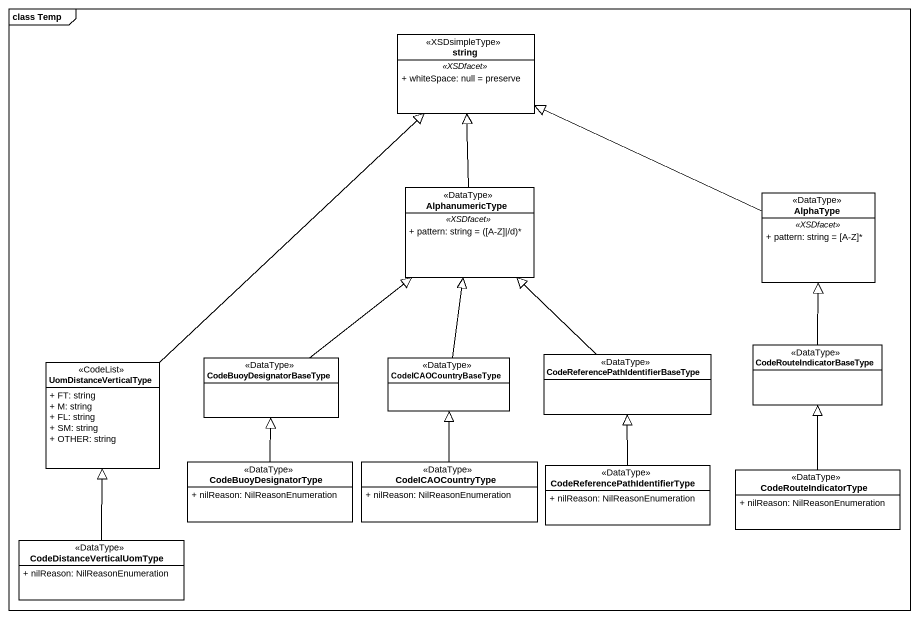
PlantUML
@startuml
mainframe class Temp
hide circle
hide empty members
skinparam classAttributeIconSize 0
class string <<XSDsimpleType>> {
  .. <<XSDfacet>> ..
  + whiteSpace: null = preserve
}
class AlphanumericType <<DataType>> {
  .. <<XSDfacet>> ..
  {field} + pattern: string = ([A-Z]|/d)*
}
class AlphaType <<DataType>> {
  .. <<XSDfacet>> ..
  + pattern: string = [A-Z]*
}
class UomDistanceVerticalType <<CodeList>> {
  + FT: string
  + M: string
  + FL: string
  + SM: string
  + OTHER: string
}
class CodeBuoyDesignatorBaseType <<DataType>>
class CodeICAOCountryBaseType <<DataType>>
class "CodeReferencePathIdentifierBaseType" as CodeReferencePathIdentifierB <<DataType>>
class CodeRouteIndicatorBaseType <<DataType>>
class CodeBuoyDesignatorType <<DataType>> {
  + nilReason: NilReasonEnumeration
}
class CodeICAOCountryType <<DataType>> {
  + nilReason: NilReasonEnumeration
}
class "CodeReferencePathIdentifierType" as CodeReferencePathIdentifierT <<DataType>> {
  + nilReason: NilReasonEnumeration
}
class CodeRouteIndicatorType <<DataType>> {
  + nilReason: NilReasonEnumeration
}
class CodeDistanceVerticalUomType <<DataType>> {
  + nilReason: NilReasonEnumeration
}
AlphanumericType -up-|> string
AlphaType -left-|> string
UomDistanceVerticalType -up-|> string
CodeBuoyDesignatorBaseType -up-|> AlphanumericType
CodeICAOCountryBaseType -up-|> AlphanumericType
CodeReferencePathIdentifierB -up-|> AlphanumericType
CodeRouteIndicatorBaseType -up-|> AlphaType
CodeBuoyDesignatorType -up-|> CodeBuoyDesignatorBaseType
CodeICAOCountryType -up-|> CodeICAOCountryBaseType
CodeReferencePathIdentifierT -up-|> CodeReferencePathIdentifierB
CodeRouteIndicatorType -up-|> CodeRouteIndicatorBaseType
CodeDistanceVerticalUomType -up-|> UomDistanceVerticalType
@enduml
